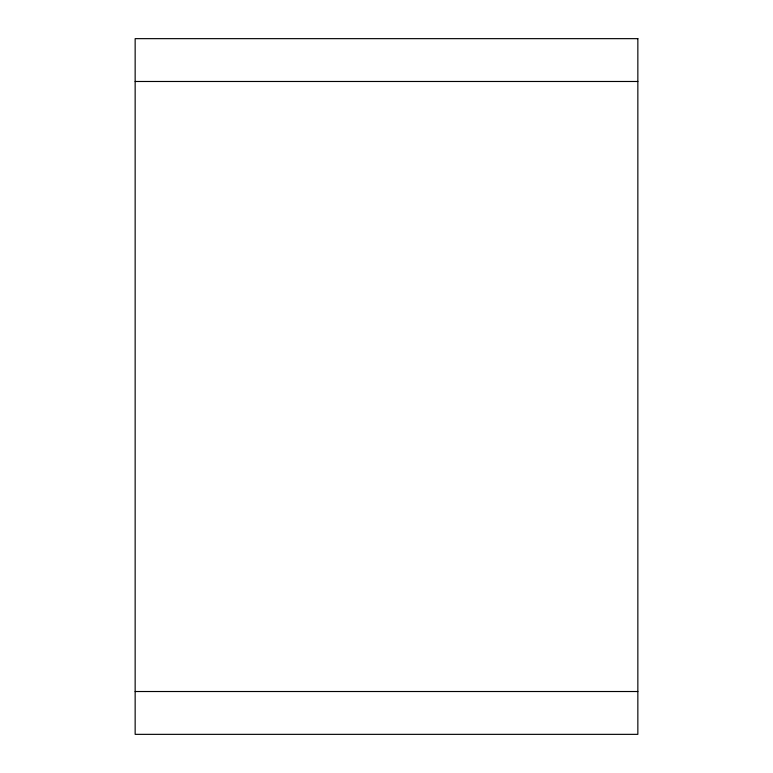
<?xml version="1.0" encoding="UTF-8"?>
<svg xmlns="http://www.w3.org/2000/svg" width="773" height="773" viewBox="0 0 773 773"><rect width="100%" height="100%" fill="white"/><g stroke="black" fill="none" stroke-linecap="round" stroke-linejoin="round"><path stroke-width="1.16" d="M135.149 81.484L637.851 81.484M135.149 691.516L637.851 691.516M637.851 38.65L135.149 38.65L135.149 734.35L637.851 734.35L637.851 38.65"/></g></svg>
